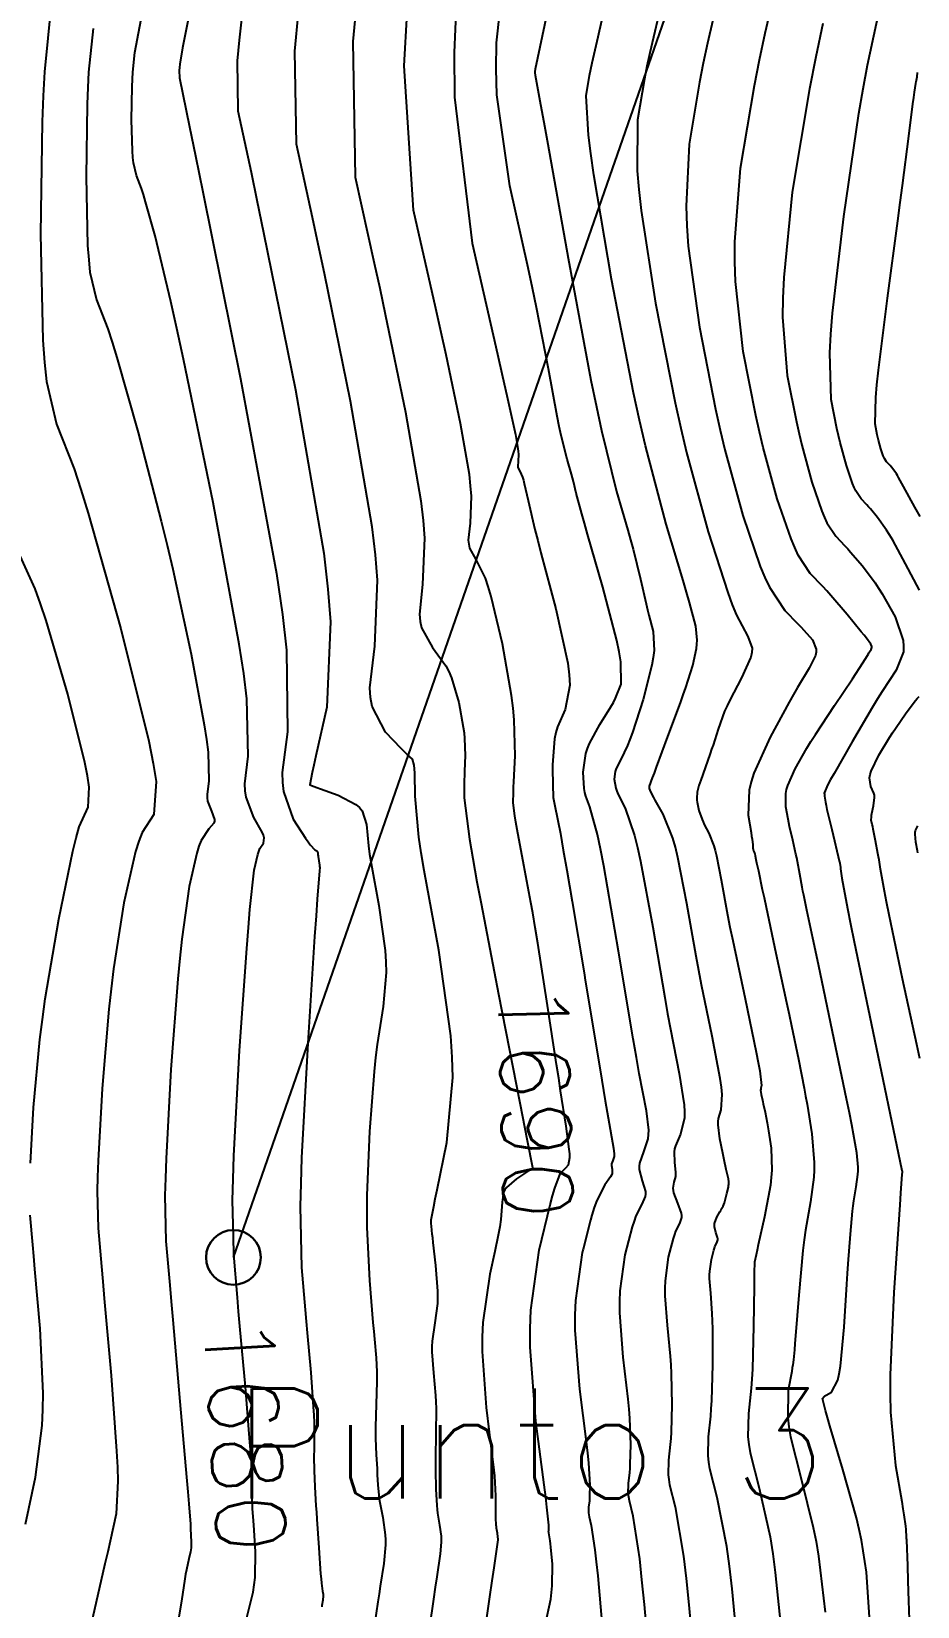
# Model space of a CAD drawing. Header units: metres. Extents: x 837476 to 838477, y 1189012 to 1191014.
# Drawn here: x 837712.5 to 837760.8, y 1189316.3 to 1189402.2 of the extents above; entities that cross this region are included whole.
import ezdxf

# ---------------------------------------------------------------- set-up
doc = ezdxf.new("R2010")
doc.units = ezdxf.units.M
doc.header["$LTSCALE"] = 0.3
for name, color, linetype in [('COTAS 10', 1, 'Continuous'), ('COTAS INT', 252, 'Continuous'), ('VIA2', 121, 'Continuous')]:
    doc.layers.add(name, color=color, linetype=linetype)
doc.layers.add('PTOBLIGADO', color=90, linetype='Continuous', lineweight=30)
doc.layers.add('TEXTPTO', color=90, linetype='Continuous', lineweight=30)
doc.styles.get("Standard").update_dxf_attribs({"font": 'simplex.shx'})

msp = doc.modelspace()

# ---------------------------------------------------------------- linework, layer by layer
at = {"layer": 'COTAS 10'}
for points in [[(837724.194, 1189315.519), (837724.565, 1189317.037), (837724.628, 1189317.445), (837724.674, 1189317.844), (837724.695, 1189319.238), (837724.616, 1189320.423), (837724.598, 1189320.692), (837724.583, 1189320.935), (837724.541, 1189321.599), (837724.52, 1189322.105), (837724.518, 1189322.249), (837724.517, 1189322.394), (837724.527, 1189322.932), (837724.479, 1189324.08), (837724.443, 1189324.61), (837724.396, 1189325.232), (837724.142, 1189328.244), (837723.849, 1189331.551), (837723.778, 1189332.359), (837723.711, 1189333.12), (837723.507, 1189335.481), (837723.49, 1189336.409), (837723.45, 1189338.438), (837723.476, 1189339.575), (837723.52, 1189340.851), (837723.832, 1189346.609), (837724.217, 1189352.168), (837724.308, 1189353.318), (837724.391, 1189354.3), (837724.633, 1189356.44), (837724.83, 1189357.3), (837724.885, 1189357.475), (837724.94, 1189357.623), (837725.139, 1189357.926), (837725.178, 1189358.216), (837725.133, 1189358.355), (837725.063, 1189358.52), (837724.605, 1189359.326), (837724.181, 1189360.43), (837724.132, 1189360.782), (837724.113, 1189361.155), (837724.293, 1189362.669), (837724.228, 1189365.792), (837724.054, 1189367.179), (837723.814, 1189368.793), (837722.385, 1189376.509), (837720.764, 1189384.337), (837720.403, 1189386.021), (837720.079, 1189387.497), (837719.226, 1189391.081), (837718.699, 1189392.935), (837718.581, 1189393.32), (837718.476, 1189393.648), (837718.194, 1189394.368), (837718.032, 1189395.051), (837718.001, 1189395.356), (837717.975, 1189395.711), (837717.935, 1189397.411), (837717.961, 1189399.208), (837717.978, 1189399.624), (837717.999, 1189400.005), (837718.108, 1189401.085), (837718.866, 1189405.033)], [(837746.886, 1189403.934), (837746.214, 1189401.058), (837746.062, 1189400.333), (837745.925, 1189399.641), (837745.553, 1189397.4), (837745.534, 1189394.627), (837745.62, 1189393.599), (837745.745, 1189392.459), (837746.525, 1189387.4), (837747.597, 1189381.958), (837747.906, 1189380.577), (837748.221, 1189379.25), (837749.402, 1189374.908), (837750.474, 1189371.608), (837750.72, 1189370.937), (837750.944, 1189370.372), (837751.568, 1189369.208), (837751.809, 1189368.571), (837751.791, 1189368.338), (837751.736, 1189368.081), (837751.23, 1189366.945), (837750.579, 1189365.728), (837750.432, 1189365.419), (837750.299, 1189365.121), (837749.939, 1189364.148), (837749.669, 1189363.278), (837749.593, 1189363.047), (837749.517, 1189362.819), (837749.235, 1189362.03), (837748.993, 1189361.361), (837748.942, 1189361.209), (837748.898, 1189361.072), (837748.795, 1189360.698), (837748.776, 1189360.377), (837748.784, 1189360.273), (837748.799, 1189360.162), (837748.901, 1189359.709), (837749.069, 1189359.216), (837749.124, 1189359.081), (837749.184, 1189358.946), (837749.435, 1189358.464), (837749.706, 1189357.785), (837749.779, 1189357.525), (837749.852, 1189357.235), (837750.106, 1189355.93), (837750.458, 1189354.016), (837750.592, 1189353.342), (837750.742, 1189352.605), (837751.413, 1189349.425), (837752.023, 1189346.517), (837752.133, 1189345.953), (837752.218, 1189345.492), (837752.315, 1189344.697), (837752.271, 1189344.552), (837752.268, 1189344.502), (837752.267, 1189344.447), (837752.297, 1189344.21), (837752.361, 1189343.9), (837752.383, 1189343.799), (837752.406, 1189343.691), (837752.506, 1189343.247), (837752.625, 1189342.649), (837752.661, 1189342.445), (837752.698, 1189342.223), (837752.841, 1189341.282), (837752.878, 1189340.066), (837752.848, 1189339.672), (837752.8, 1189339.252), (837752.483, 1189337.526), (837752.136, 1189335.995), (837752.07, 1189335.699), (837752.016, 1189335.457), (837751.928, 1189335.044), (837751.919, 1189334.478), (837751.914, 1189334.14), (837751.909, 1189333.723), (837751.882, 1189331.564), (837751.819, 1189329.207), (837751.791, 1189328.666), (837751.757, 1189328.174), (837751.597, 1189326.797), (837751.569, 1189325.527), (837751.62, 1189325.101), (837751.696, 1189324.643), (837752.18, 1189322.721), (837752.778, 1189320.054), (837752.926, 1189319.125), (837753.067, 1189318.115), (837753.48, 1189314.085)], [(837740.507, 1189315.242), (837740.808, 1189316.663), (837740.858, 1189317.03), (837740.893, 1189317.386), (837740.898, 1189318.576), (837740.817, 1189319.498), (837740.799, 1189319.685), (837740.782, 1189319.842), (837740.733, 1189320.164), (837740.704, 1189320.279), (837740.699, 1189320.307), (837740.696, 1189320.332), (837740.698, 1189320.409), (837740.707, 1189320.492), (837740.709, 1189320.523), (837740.711, 1189320.556), (837740.715, 1189320.7), (837740.606, 1189321.671), (837740.537, 1189322.224), (837740.452, 1189322.901), (837740.001, 1189326.375), (837739.686, 1189330.408), (837739.685, 1189331.438), (837739.723, 1189332.43), (837740.174, 1189335.699), (837740.775, 1189338.179), (837740.908, 1189338.673), (837741.026, 1189339.084), (837741.33, 1189339.874), (837741.527, 1189340.098), (837741.577, 1189340.152), (837741.625, 1189340.203), (837741.783, 1189340.358), (837741.852, 1189340.762), (837741.844, 1189340.969), (837741.825, 1189341.219), (837741.654, 1189342.467), (837741.348, 1189344.403), (837741.243, 1189345.087), (837741.128, 1189345.835), (837740.639, 1189349.07), (837740.108, 1189352.466), (837739.967, 1189353.316), (837739.829, 1189354.126), (837739.725, 1189354.693), (837739.35, 1189356.726), (837738.978, 1189358.673), (837738.907, 1189359.072), (837738.85, 1189359.41), (837738.758, 1189360.126), (837738.775, 1189360.713), (837738.786, 1189360.971), (837738.8, 1189361.27), (837738.874, 1189362.692), (837738.823, 1189364.659), (837738.758, 1189365.3), (837738.671, 1189365.984), (837738.171, 1189368.804), (837737.559, 1189371.394), (837737.4, 1189371.932), (837737.247, 1189372.393), (837736.735, 1189373.412), (837736.395, 1189374.028), (837736.35, 1189374.235), (837736.327, 1189374.458), (837736.423, 1189375.396), (837736.485, 1189376.863), (837736.44, 1189377.42), (837736.369, 1189378.042), (837735.889, 1189380.835), (837735.098, 1189384.578), (837734.83, 1189385.8), (837734.541, 1189387.102), (837733.323, 1189392.473), (837732.814, 1189400.343), (837732.973, 1189403.22)], [(837760.97, 1189375.745), (837760.686, 1189376.255), (837760.069, 1189377.383), (837759.799, 1189377.878), (837759.734, 1189377.989), (837759.672, 1189378.089), (837759.484, 1189378.356), (837759.332, 1189378.534), (837759.294, 1189378.577), (837759.258, 1189378.617), (837759.139, 1189378.741), (837759.027, 1189378.912), (837758.994, 1189378.983), (837758.96, 1189379.064), (837758.831, 1189379.438), (837758.7, 1189379.917), (837758.666, 1189380.064), (837758.632, 1189380.216), (837758.513, 1189380.816), (837758.547, 1189382.256), (837758.608, 1189382.937), (837758.692, 1189383.741), (837759.184, 1189387.667), (837759.752, 1189391.898), (837759.884, 1189392.894), (837760.005, 1189393.814), (837760.351, 1189396.505), (837760.577, 1189398.284), (837760.622, 1189398.63), (837760.66, 1189398.911), (837760.735, 1189399.396), (837760.761, 1189399.491), (837760.768, 1189399.527), (837760.775, 1189399.566), (837760.8, 1189399.742), (837760.83, 1189399.979)], [(837760.847, 1189357.399), (837760.827, 1189357.511), (837760.739, 1189357.974), (837760.693, 1189358.423), (837760.699, 1189358.526), (837760.714, 1189358.619), (837760.839, 1189358.874)]]:
    msp.add_lwpolyline(points, dxfattribs=at)
at = {"layer": 'COTAS INT'}
for points in [[(837758.21, 1189315.681), (837758.049, 1189318.13), (837757.779, 1189319.882), (837757.65, 1189320.468), (837757.499, 1189321.099), (837756.758, 1189323.744), (837756.044, 1189326.121), (837755.909, 1189326.582), (837755.802, 1189326.959), (837755.641, 1189327.609), (837755.728, 1189327.72), (837755.777, 1189327.757), (837755.836, 1189327.797), (837756.14, 1189327.961), (837756.472, 1189328.615), (837756.549, 1189328.963), (837756.62, 1189329.383), (837756.82, 1189331.502), (837756.969, 1189333.859), (837757.007, 1189334.428), (837757.043, 1189334.962), (837757.163, 1189336.588), (837757.279, 1189337.831), (837757.313, 1189338.123), (837757.349, 1189338.392), (837757.486, 1189339.173), (837757.579, 1189339.842), (837757.587, 1189340.04), (837757.586, 1189340.244), (837757.52, 1189341.028), (837757.245, 1189342.54), (837757.113, 1189343.203), (837756.957, 1189343.972), (837756.192, 1189347.632), (837755.415, 1189351.297), (837755.109, 1189352.737), (837754.783, 1189354.273), (837754.615, 1189355.091), (837754.573, 1189355.306), (837754.533, 1189355.515), (837754.406, 1189356.231), (837754.277, 1189356.93), (837754.237, 1189357.129), (837754.194, 1189357.331), (837754.02, 1189358.083), (837753.846, 1189358.83), (837753.803, 1189359.029), (837753.762, 1189359.225), (837753.632, 1189359.905), (837753.64, 1189360.626), (837753.686, 1189360.847), (837753.751, 1189361.077), (837754.143, 1189361.988), (837754.786, 1189363.11), (837755.01, 1189363.473), (837755.253, 1189363.859), (837756.297, 1189365.445), (837757.271, 1189366.895), (837757.471, 1189367.196), (837757.641, 1189367.453), (837758.001, 1189368.019), (837758.144, 1189368.263), (837758.177, 1189368.318), (837758.207, 1189368.366), (837758.291, 1189368.495), (837758.33, 1189368.594), (837758.331, 1189368.625), (837758.329, 1189368.657), (837758.285, 1189368.783), (837758.043, 1189369.114), (837757.915, 1189369.275), (837757.761, 1189369.465), (837756.985, 1189370.404), (837756.101, 1189371.438), (837755.878, 1189371.689), (837755.665, 1189371.924), (837754.975, 1189372.646), (837754.317, 1189373.649), (837754.124, 1189374.062), (837753.926, 1189374.533), (837753.173, 1189376.72), (837752.413, 1189379.517), (837752.21, 1189380.372), (837752.011, 1189381.261), (837751.32, 1189384.766), (837750.892, 1189388.571), (837750.858, 1189389.649), (837750.86, 1189390.739), (837751.175, 1189394.766), (837751.924, 1189399.277), (837752.201, 1189400.671), (837752.507, 1189402.129), (837753.86, 1189407.918)], [(837746.508, 1189309.674), (837745.927, 1189316.36), (837745.791, 1189317.715), (837745.667, 1189318.856), (837745.311, 1189321.187), (837745.1, 1189322.025), (837745.067, 1189322.224), (837745.045, 1189322.41), (837745.057, 1189322.964), (837745.127, 1189323.57), (837745.142, 1189323.788), (837745.154, 1189324.028), (837745.182, 1189325.078), (837745.128, 1189326.539), (837745.089, 1189327.038), (837745.039, 1189327.578), (837744.771, 1189329.871), (837744.583, 1189332.284), (837744.583, 1189332.901), (837744.605, 1189333.494), (837744.875, 1189335.45), (837745.271, 1189336.976), (837745.373, 1189337.299), (837745.471, 1189337.577), (837745.799, 1189338.223), (837745.988, 1189338.638), (837745.999, 1189338.771), (837745.992, 1189338.913), (837745.815, 1189339.49), (837745.648, 1189340.115), (837745.647, 1189340.286), (837745.665, 1189340.457), (837745.893, 1189341.066), (837746.13, 1189341.778), (837746.153, 1189342.014), (837746.159, 1189342.266), (837746.028, 1189343.313), (837745.644, 1189345.353), (837745.49, 1189346.23), (837745.315, 1189347.243), (837744.511, 1189352.031), (837743.701, 1189356.689), (837743.521, 1189357.62), (837743.362, 1189358.396), (837742.948, 1189359.904), (837742.719, 1189360.496), (837742.676, 1189360.694), (837742.641, 1189360.908), (837742.589, 1189361.806), (837742.73, 1189362.809), (837742.817, 1189363.089), (837742.925, 1189363.37), (837743.489, 1189364.393), (837744.094, 1189365.358), (837744.228, 1189365.601), (837744.347, 1189365.835), (837744.655, 1189366.595), (837744.629, 1189367.829), (837744.538, 1189368.362), (837744.411, 1189368.978), (837743.647, 1189371.892), (837742.817, 1189374.782), (837742.647, 1189375.383), (837742.504, 1189375.897), (837742.206, 1189377.035), (837742.051, 1189377.668), (837741.999, 1189377.864), (837741.942, 1189378.069), (837741.703, 1189378.884), (837741.384, 1189380.171), (837741.277, 1189380.673), (837741.162, 1189381.238), (837740.681, 1189383.807), (837740.034, 1189387.154), (837739.814, 1189388.21), (837739.577, 1189389.322), (837738.575, 1189393.807), (837737.875, 1189398.768), (837737.829, 1189400.18), (837737.845, 1189401.61), (837738.437, 1189406.915)], [(837721.542, 1189405.526), (837720.72, 1189401.327), (837720.575, 1189400.444), (837720.552, 1189400.255), (837720.537, 1189400.09), (837720.543, 1189399.693), (837721.09, 1189397.029), (837721.414, 1189395.435), (837721.815, 1189393.469), (837723.887, 1189383.274), (837725.839, 1189372.642), (837726.163, 1189370.4), (837726.394, 1189368.464), (837726.445, 1189364.006), (837726.152, 1189361.771), (837726.165, 1189361.235), (837726.219, 1189360.736), (837726.758, 1189359.232), (837727.43, 1189358.203), (837727.568, 1189358.004), (837727.686, 1189357.84), (837727.94, 1189357.558), (837728.036, 1189357.507), (837728.054, 1189357.491), (837728.069, 1189357.473), (837728.093, 1189357.4), (837728.103, 1189357.283), (837728.11, 1189357.239), (837728.118, 1189357.188), (837728.159, 1189356.961), (837728.194, 1189356.718), (837728.198, 1189356.657), (837728.199, 1189356.599), (837728.182, 1189356.415), (837728.064, 1189354.871), (837728.001, 1189353.956), (837727.925, 1189352.83), (837727.544, 1189347.005), (837727.209, 1189340.746), (837727.163, 1189339.347), (837727.136, 1189338.093), (837727.209, 1189334.769), (837727.409, 1189332.442), (837727.464, 1189331.817), (837727.518, 1189331.199), (837727.708, 1189329.036), (837727.853, 1189327.152), (837727.877, 1189326.71), (837727.895, 1189326.303), (837727.905, 1189325.12), (837727.888, 1189324.181), (837727.89, 1189323.927), (837727.894, 1189323.676), (837727.929, 1189322.792), (837727.994, 1189321.755), (837728.017, 1189321.408), (837728.041, 1189321.034), (837728.146, 1189319.465), (837728.249, 1189318.042), (837728.273, 1189317.76), (837728.294, 1189317.527), (837728.355, 1189317.088), (837728.385, 1189316.939), (837728.387, 1189316.888), (837728.387, 1189316.834), (837728.364, 1189316.6), (837728.321, 1189316.32), (837728.309, 1189316.235)], [(837751.024, 1189313.922), (837750.711, 1189317.231), (837750.564, 1189318.454), (837750.418, 1189319.531), (837749.89, 1189322.21), (837749.497, 1189323.77), (837749.436, 1189324.142), (837749.395, 1189324.488), (837749.417, 1189325.52), (837749.547, 1189326.647), (837749.575, 1189327.054), (837749.598, 1189327.501), (837749.65, 1189329.456), (837749.649, 1189331.407), (837749.64, 1189331.851), (837749.626, 1189332.255), (837749.542, 1189333.367), (837749.48, 1189334.161), (837749.48, 1189334.363), (837749.488, 1189334.559), (837749.576, 1189335.202), (837749.706, 1189335.704), (837749.74, 1189335.81), (837749.772, 1189335.901), (837749.88, 1189336.114), (837749.933, 1189336.271), (837749.93, 1189336.327), (837749.92, 1189336.39), (837749.823, 1189336.664), (837749.743, 1189336.983), (837749.744, 1189337.074), (837749.755, 1189337.165), (837749.88, 1189337.504), (837750.047, 1189337.807), (837750.085, 1189337.875), (837750.119, 1189337.938), (837750.213, 1189338.108), (837750.289, 1189338.293), (837750.312, 1189338.364), (837750.336, 1189338.444), (837750.428, 1189338.804), (837750.503, 1189339.155), (837750.516, 1189339.23), (837750.526, 1189339.294), (837750.534, 1189339.445), (837750.504, 1189339.6), (837750.49, 1189339.667), (837750.473, 1189339.745), (837750.389, 1189340.115), (837750.275, 1189340.638), (837750.238, 1189340.812), (837750.2, 1189340.999), (837750.042, 1189341.782), (837749.947, 1189342.551), (837749.947, 1189342.73), (837749.96, 1189342.894), (837750.103, 1189343.365), (837750.162, 1189344.209), (837750.122, 1189344.609), (837750.057, 1189345.081), (837749.618, 1189347.388), (837749.042, 1189350.188), (837748.891, 1189350.971), (837748.744, 1189351.758), (837748.241, 1189354.63), (837747.752, 1189357.138), (837747.613, 1189357.696), (837747.472, 1189358.195), (837746.95, 1189359.501), (837746.516, 1189360.261), (837746.431, 1189360.416), (837746.36, 1189360.546), (837746.231, 1189360.815), (837746.208, 1189360.915), (837746.205, 1189360.94), (837746.203, 1189360.963), (837746.207, 1189361.034), (837746.369, 1189361.487), (837746.466, 1189361.75), (837746.586, 1189362.074), (837747.208, 1189363.741), (837747.885, 1189365.587), (837748.039, 1189366.023), (837748.179, 1189366.427), (837748.563, 1189367.615), (837748.765, 1189368.539), (837748.79, 1189368.777), (837748.801, 1189369.007), (837748.731, 1189369.771), (837748.386, 1189371.059), (837748.224, 1189371.619), (837748.034, 1189372.267), (837747.108, 1189375.341), (837745.973, 1189379.612), (837745.652, 1189381.014), (837745.327, 1189382.512), (837744.127, 1189388.716), (837743.171, 1189394.403), (837743.001, 1189395.574), (837742.871, 1189396.571), (837742.741, 1189398.716), (837742.925, 1189399.823), (837742.993, 1189400.165), (837743.068, 1189400.522), (837743.4, 1189401.942), (837744.206, 1189405.521)], [(837750.373, 1189405.926), (837749.36, 1189401.593), (837749.131, 1189400.502), (837748.925, 1189399.459), (837748.364, 1189396.083), (837748.197, 1189392.683), (837748.239, 1189391.624), (837748.318, 1189390.515), (837748.922, 1189386.083), (837749.804, 1189381.61), (837750.058, 1189380.474), (837750.317, 1189379.383), (837751.288, 1189375.814), (837752.248, 1189373.022), (837752.501, 1189372.421), (837752.747, 1189371.895), (837753.587, 1189370.615), (837754.305, 1189369.888), (837754.475, 1189369.71), (837754.632, 1189369.542), (837755.093, 1189369.022), (837755.297, 1189368.507), (837755.291, 1189368.343), (837755.259, 1189368.17), (837754.917, 1189367.466), (837754.276, 1189366.425), (837754.055, 1189366.039), (837753.814, 1189365.612), (837752.788, 1189363.715), (837751.902, 1189361.74), (837751.751, 1189361.263), (837751.64, 1189360.816), (837751.578, 1189359.456), (837751.742, 1189358.499), (837751.772, 1189358.307), (837751.797, 1189358.145), (837751.836, 1189357.826), (837751.838, 1189357.718), (837751.841, 1189357.691), (837751.844, 1189357.665), (837751.862, 1189357.578), (837751.885, 1189357.506), (837751.891, 1189357.489), (837751.897, 1189357.474), (837751.919, 1189357.428), (837751.94, 1189357.375), (837751.946, 1189357.355), (837751.952, 1189357.332), (837751.971, 1189357.23), (837752.009, 1189357.032), (837752.026, 1189356.949), (837752.046, 1189356.854), (837752.141, 1189356.409), (837752.357, 1189355.402), (837752.453, 1189354.953), (837752.564, 1189354.43), (837753.099, 1189351.924), (837753.675, 1189349.217), (837753.814, 1189348.567), (837753.943, 1189347.96), (837754.332, 1189346.126), (837754.643, 1189344.556), (837754.722, 1189344.116), (837754.799, 1189343.673), (837755.052, 1189342.051), (837755.185, 1189340.487), (837755.185, 1189340.08), (837755.17, 1189339.684), (837754.985, 1189338.349), (837754.712, 1189336.799), (837754.641, 1189336.268), (837754.573, 1189335.693), (837754.343, 1189333.246), (837754.17, 1189331.04), (837754.137, 1189330.617), (837754.111, 1189330.275), (837754.068, 1189329.718), (837754.023, 1189329.45), (837753.995, 1189329.291), (837753.96, 1189329.094), (837753.777, 1189328.075), (837753.744, 1189326.565), (837753.804, 1189326.059), (837753.894, 1189325.515), (837754.469, 1189323.233), (837755.139, 1189320.576), (837755.288, 1189319.797), (837755.423, 1189318.998), (837755.78, 1189315.955)], [(837730.292, 1189404.757), (837730.005, 1189401.677), (837730.128, 1189394.278), (837731.178, 1189389.584), (837731.476, 1189388.209), (837731.777, 1189386.801), (837732.889, 1189381.445), (837733.719, 1189376.613), (837733.842, 1189375.537), (837733.919, 1189374.573), (837733.812, 1189372.035), (837733.646, 1189370.413), (837733.686, 1189370.028), (837733.763, 1189369.669), (837734.351, 1189368.603), (837735.079, 1189367.601), (837735.244, 1189367.284), (837735.394, 1189366.95), (837735.802, 1189365.597), (837736.039, 1189364.261), (837736.08, 1189363.937), (837736.111, 1189363.633), (837736.135, 1189362.702), (837736.101, 1189361.861), (837736.095, 1189361.614), (837736.09, 1189361.361), (837736.086, 1189360.396), (837736.376, 1189358.142), (837736.556, 1189357.077), (837736.78, 1189355.82), (837737.008, 1189354.629), (837737.952, 1189349.685), (837739.123, 1189343.742), (837739.527, 1189341.691), (837739.816, 1189340.225), (837739.818, 1189340.204), (837739.818, 1189340.196), (837739.816, 1189340.19), (837739.68, 1189340.1), (837739.595, 1189340.044), (837739.49, 1189339.974), (837738.94, 1189339.61), (837738.403, 1189339.137), (837738.306, 1189338.999), (837738.232, 1189338.858), (837738.152, 1189338.323), (837738.091, 1189337.383), (837738.03, 1189336.988), (837737.949, 1189336.533), (837737.76, 1189335.642), (837737.495, 1189334.401), (837737.111, 1189331.752), (837737.073, 1189330.972), (837737.066, 1189330.171), (837737.289, 1189327.111), (837737.622, 1189324.431), (837737.684, 1189323.871), (837737.733, 1189323.389), (837737.8, 1189322.304), (837737.788, 1189321.767), (837737.788, 1189321.501), (837737.797, 1189321.076), (837737.819, 1189320.717), (837737.828, 1189320.629), (837737.837, 1189320.545), (837737.88, 1189320.281), (837737.912, 1189320.042), (837737.915, 1189319.974), (837737.915, 1189319.905), (837737.892, 1189319.647), (837737.705, 1189318.37), (837737.601, 1189317.658), (837737.475, 1189316.791), (837736.831, 1189312.366)], [(837760.937, 1189371.73), (837760.18, 1189373.162), (837759.475, 1189374.455), (837759.304, 1189374.746), (837759.143, 1189375.007), (837758.651, 1189375.706), (837758.255, 1189376.168), (837758.155, 1189376.281), (837758.06, 1189376.386), (837757.751, 1189376.709), (837757.457, 1189377.158), (837757.37, 1189377.343), (837757.282, 1189377.553), (837756.945, 1189378.532), (837756.605, 1189379.784), (837756.514, 1189380.166), (837756.425, 1189380.565), (837756.116, 1189382.133), (837756.038, 1189384.683), (837756.095, 1189385.699), (837756.187, 1189386.851), (837756.798, 1189392.133), (837757.632, 1189397.744), (837757.864, 1189399.104), (837758.095, 1189400.379), (837758.931, 1189404.281)], [(837713.55, 1189403.699), (837713.176, 1189400.016), (837713.105, 1189398.718), (837713.048, 1189397.299), (837712.96, 1189391.172), (837713.097, 1189385.374), (837713.183, 1189384.164), (837713.289, 1189383.125), (837713.844, 1189380.798), (837714.801, 1189378.348), (837715.161, 1189377.232), (837715.562, 1189375.926), (837717.352, 1189369.626), (837718.881, 1189363.486), (837719.117, 1189362.279), (837719.272, 1189361.287), (837719.156, 1189359.489), (837718.512, 1189358.505), (837718.334, 1189358.026), (837718.156, 1189357.459), (837717.517, 1189354.664), (837716.947, 1189351.055), (837716.812, 1189349.974), (837716.688, 1189348.857), (837716.326, 1189344.527), (837716.112, 1189340.583), (837716.082, 1189339.709), (837716.064, 1189338.93), (837716.103, 1189336.904), (837716.285, 1189334.815), (837716.357, 1189333.997), (837716.439, 1189333.073), (837716.811, 1189328.87), (837717.118, 1189324.741), (837717.159, 1189323.864), (837717.179, 1189323.103), (837717.092, 1189321.317), (837716.763, 1189319.817), (837716.631, 1189319.236), (837716.482, 1189318.583), (837715.795, 1189315.625)], [(837735.641, 1189403.626), (837735.543, 1189401.082), (837735.555, 1189398.64), (837736.518, 1189390.668), (837737.904, 1189384.62), (837738.184, 1189383.391), (837738.419, 1189382.356), (837738.89, 1189380.226), (837739.019, 1189379.471), (837739.039, 1189379.303), (837739.051, 1189379.153), (837739.034, 1189378.757), (837739.008, 1189378.503), (837739.014, 1189378.443), (837739.026, 1189378.387), (837739.118, 1189378.221), (837739.268, 1189377.892), (837739.316, 1189377.733), (837739.368, 1189377.546), (837739.579, 1189376.625), (837739.951, 1189375.043), (837740.103, 1189374.439), (837740.277, 1189373.763), (837741.083, 1189370.72), (837741.739, 1189367.74), (837741.818, 1189367.103), (837741.852, 1189366.548), (837741.605, 1189365.224), (837741.171, 1189364.279), (837741.087, 1189363.963), (837741.02, 1189363.623), (837740.909, 1189362.2), (837740.923, 1189360.898), (837740.934, 1189360.635), (837740.949, 1189360.414), (837741.028, 1189359.966), (837741.336, 1189358.446), (837741.496, 1189357.548), (837741.687, 1189356.443), (837741.972, 1189354.747), (837742.646, 1189350.731), (837742.674, 1189350.568), (837743.6, 1189344.986), (837743.789, 1189343.86), (837743.944, 1189342.935), (837744.233, 1189341.276), (837744.272, 1189340.963), (837744.27, 1189340.888), (837744.263, 1189340.818), (837744.193, 1189340.606), (837744.125, 1189340.424), (837744.119, 1189340.373), (837744.12, 1189340.322), (837744.169, 1189340.136), (837744.16, 1189339.89), (837744.123, 1189339.801), (837744.071, 1189339.704), (837743.759, 1189339.278), (837743.32, 1189338.416), (837743.189, 1189338.043), (837743.053, 1189337.613), (837742.986, 1189337.353), (837742.572, 1189335.756), (837742.525, 1189335.575), (837742.164, 1189332.962), (837742.134, 1189332.169), (837742.134, 1189331.346), (837742.386, 1189328.123), (837742.745, 1189325.239), (837742.813, 1189324.631), (837742.867, 1189324.105), (837742.948, 1189322.889), (837742.933, 1189322.292), (837742.926, 1189322.155), (837742.917, 1189322.031), (837742.877, 1189321.687), (837742.871, 1189321.371), (837742.883, 1189321.266), (837742.902, 1189321.152), (837743.022, 1189320.675), (837743.224, 1189319.349), (837743.295, 1189318.7), (837743.372, 1189317.929), (837743.703, 1189314.125)], [(837723.956, 1189403.058), (837723.799, 1189401.756), (837723.693, 1189400.619), (837723.738, 1189397.888), (837724.452, 1189394.547), (837724.768, 1189393.026), (837725.135, 1189391.246), (837726.888, 1189382.664), (837728.419, 1189373.76), (837728.647, 1189371.778), (837728.79, 1189370.005), (837728.597, 1189365.344), (837727.997, 1189362.69), (837727.884, 1189362.182), (837727.793, 1189361.772), (837727.657, 1189361.112), (837727.902, 1189361.012), (837728.052, 1189360.956), (837728.239, 1189360.887), (837729.21, 1189360.535), (837730.18, 1189360.028), (837730.365, 1189359.861), (837730.515, 1189359.682), (837730.754, 1189358.942), (837730.86, 1189357.769), (837730.925, 1189357.317), (837731.006, 1189356.81), (837731.427, 1189354.52), (837731.78, 1189352.063), (837731.818, 1189351.45), (837731.83, 1189350.866), (837731.657, 1189349.002), (837731.336, 1189346.939), (837731.254, 1189346.23), (837731.175, 1189345.461), (837730.918, 1189342.187), (837730.773, 1189338.711), (837730.765, 1189337.815), (837730.771, 1189336.948), (837730.911, 1189334.057), (837731.108, 1189331.764), (837731.15, 1189331.274), (837731.187, 1189330.847), (837731.275, 1189329.829), (837731.31, 1189329.072), (837731.312, 1189328.81), (837731.311, 1189328.526), (837731.283, 1189327.308), (837731.255, 1189326.052), (837731.253, 1189325.743), (837731.255, 1189325.451), (837731.285, 1189324.537), (837731.328, 1189323.796), (837731.337, 1189323.613), (837731.346, 1189323.44), (837731.372, 1189322.896), (837731.426, 1189322.329), (837731.453, 1189322.142), (837731.485, 1189321.942), (837731.647, 1189321.109), (837731.773, 1189320.167), (837731.783, 1189319.898), (837731.783, 1189319.625), (837731.693, 1189318.609), (837731.506, 1189317.371), (837731.444, 1189316.958), (837731.379, 1189316.514), (837731.107, 1189314.658)], [(837733.969, 1189313.512), (837734.427, 1189316.653), (837734.523, 1189317.308), (837734.605, 1189317.871), (837734.792, 1189319.128), (837734.849, 1189319.765), (837734.849, 1189319.936), (837734.843, 1189320.105), (837734.764, 1189320.695), (837734.657, 1189321.347), (837734.634, 1189321.554), (837734.612, 1189321.772), (837734.557, 1189322.659), (837734.534, 1189323.709), (837734.534, 1189324.031), (837734.536, 1189324.366), (837734.565, 1189325.691), (837734.572, 1189327.061), (837734.559, 1189327.425), (837734.541, 1189327.782), (837734.424, 1189329.016), (837734.341, 1189330.158), (837734.344, 1189330.457), (837734.358, 1189330.748), (837734.501, 1189331.736), (837734.64, 1189332.788), (837734.651, 1189333.119), (837734.65, 1189333.467), (837734.547, 1189334.871), (837734.399, 1189336.122), (837734.37, 1189336.374), (837734.345, 1189336.586), (837734.299, 1189337.009), (837734.29, 1189337.16), (837734.289, 1189337.2), (837734.288, 1189337.238), (837734.292, 1189337.369), (837734.426, 1189338.091), (837734.507, 1189338.503), (837734.608, 1189339.006), (837735.132, 1189341.589), (837735.46, 1189345.133), (837735.437, 1189346.242), (837735.365, 1189347.407), (837734.694, 1189352.079), (837733.894, 1189356.431), (837733.741, 1189357.395), (837733.617, 1189358.254), (837733.416, 1189360.485), (837733.386, 1189361.738), (837733.371, 1189361.981), (837733.353, 1189362.178), (837733.261, 1189362.514), (837732.966, 1189362.764), (837732.821, 1189362.907), (837732.647, 1189363.083), (837731.788, 1189363.985), (837731.065, 1189365.381), (837730.977, 1189365.868), (837730.937, 1189366.398), (837731.201, 1189368.674), (837731.353, 1189372.283), (837731.244, 1189373.653), (837731.068, 1189375.185), (837729.888, 1189382.054), (837728.456, 1189389.024), (837728.122, 1189390.617), (837727.815, 1189392.066), (837726.933, 1189396.083), (837726.849, 1189401.148), (837727.045, 1189403.257)], [(837740.599, 1189403.18), (837739.962, 1189400.169), (837739.947, 1189400.039), (837739.947, 1189400.004), (837739.948, 1189399.97), (837739.965, 1189399.849), (837740.257, 1189398.244), (837740.432, 1189397.273), (837740.647, 1189396.075), (837741.762, 1189389.849), (837743.007, 1189383.203), (837743.304, 1189381.74), (837743.58, 1189380.441), (837744.405, 1189377.112), (837745.024, 1189375.003), (837745.171, 1189374.473), (837745.307, 1189373.966), (837745.707, 1189372.329), (837746.015, 1189370.987), (837746.092, 1189370.666), (837746.166, 1189370.367), (837746.407, 1189369.468), (837746.455, 1189368.442), (837746.408, 1189368.062), (837746.335, 1189367.64), (837745.852, 1189365.771), (837745.269, 1189363.966), (837745.133, 1189363.585), (837745.007, 1189363.255), (837744.644, 1189362.491), (837744.409, 1189362.064), (837744.364, 1189361.947), (837744.328, 1189361.83), (837744.269, 1189361.412), (837744.36, 1189360.918), (837744.418, 1189360.754), (837744.49, 1189360.578), (837744.869, 1189359.841), (837745.387, 1189358.347), (837745.547, 1189357.693), (837745.714, 1189356.935), (837746.376, 1189353.331), (837747.029, 1189349.501), (837747.191, 1189348.601), (837747.343, 1189347.77), (837747.823, 1189345.351), (837748.092, 1189343.645), (837748.111, 1189343.266), (837748.106, 1189342.926), (837747.89, 1189342.032), (837747.614, 1189341.41), (837747.571, 1189341.241), (837747.543, 1189341.074), (837747.563, 1189340.484), (837747.627, 1189339.967), (837747.628, 1189339.846), (837747.62, 1189339.735), (837747.529, 1189339.415), (837747.472, 1189339.084), (837747.487, 1189338.967), (837747.515, 1189338.839), (837747.724, 1189338.281), (837747.921, 1189337.727), (837747.941, 1189337.6), (837747.946, 1189337.485), (837747.84, 1189337.168), (837747.622, 1189336.739), (837747.556, 1189336.554), (837747.489, 1189336.34), (837747.226, 1189335.326), (837747.047, 1189334.026), (837747.032, 1189333.632), (837747.032, 1189333.222), (837747.157, 1189331.619), (837747.332, 1189329.916), (837747.364, 1189329.445), (837747.389, 1189328.973), (837747.416, 1189327.267), (837747.376, 1189325.765), (837747.358, 1189325.421), (837747.337, 1189325.109), (837747.237, 1189324.242), (837747.22, 1189323.449), (837747.252, 1189323.183), (837747.299, 1189322.897), (837747.601, 1189321.698), (837748.057, 1189319.008), (837748.202, 1189317.782), (837748.355, 1189316.348), (837748.973, 1189309.431)], [(837755.653, 1189402.664), (837755.27, 1189400.84), (837754.924, 1189399.095), (837753.987, 1189393.45), (837753.523, 1189388.795), (837753.477, 1189387.674), (837753.465, 1189386.627), (837753.718, 1189383.45), (837754.218, 1189380.913), (837754.362, 1189380.269), (837754.509, 1189379.65), (837755.059, 1189377.626), (837755.604, 1189376.043), (837755.747, 1189375.702), (837755.887, 1189375.404), (837756.363, 1189374.678), (837756.862, 1189374.155), (837757.017, 1189373.985), (837757.178, 1189373.803), (837757.818, 1189373.055), (837758.508, 1189372.128), (837758.701, 1189371.834), (837758.895, 1189371.524), (837759.6, 1189370.268), (837760.042, 1189368.993), (837760.07, 1189368.671), (837760.057, 1189368.362), (837759.668, 1189367.357), (837758.899, 1189366.2), (837758.646, 1189365.795), (837758.376, 1189365.354), (837757.255, 1189363.456), (837756.27, 1189361.728), (837756.085, 1189361.393), (837755.938, 1189361.121), (837755.727, 1189360.659), (837755.753, 1189360.6), (837755.756, 1189360.582), (837755.758, 1189360.563), (837755.749, 1189360.489), (837755.798, 1189360.161), (837755.835, 1189359.982), (837755.883, 1189359.765), (837756.145, 1189358.662), (837756.577, 1189356.889), (837756.584, 1189356.858), (837756.586, 1189356.851), (837756.587, 1189356.846), (837756.59, 1189356.833), (837756.607, 1189356.704), (837756.617, 1189356.625), (837756.63, 1189356.527), (837756.695, 1189356.017), (837757.004, 1189354.351), (837757.17, 1189353.524), (837757.37, 1189352.538), (837758.383, 1189347.657), (837759.977, 1189340.057), (837759.983, 1189340.027), (837759.985, 1189340.021), (837759.986, 1189340.016), (837759.988, 1189340.005), (837759.988, 1189339.999), (837759.987, 1189339.996), (837759.987, 1189339.991), (837759.986, 1189339.989), (837759.986, 1189339.983), (837759.984, 1189339.96), (837759.984, 1189339.949), (837759.983, 1189339.934), (837759.978, 1189339.863), (837759.907, 1189338.817), (837759.864, 1189338.188), (837759.534, 1189333.389), (837759.339, 1189328.911), (837759.338, 1189327.849), (837759.36, 1189326.865), (837759.627, 1189323.956), (837759.964, 1189321.985), (837760.029, 1189321.592), (837760.082, 1189321.265), (837760.172, 1189320.639), (837760.182, 1189320.468), (837760.185, 1189320.428), (837760.188, 1189320.392), (837760.199, 1189320.291), (837760.209, 1189320.22), (837760.21, 1189320.203), (837760.211, 1189320.188), (837760.211, 1189320.143), (837760.209, 1189320.11), (837760.209, 1189320.095), (837760.21, 1189320.073), (837760.212, 1189320.047), (837760.212, 1189320.036), (837760.213, 1189320.025), (837760.216, 1189319.972), (837760.219, 1189319.92), (837760.22, 1189319.908), (837760.22, 1189319.898), (837760.224, 1189319.874), (837760.275, 1189318.499), (837760.307, 1189317.636), (837760.345, 1189316.566), (837760.545, 1189310.96)], [(837715.829, 1189402.392), (837715.588, 1189400.01), (837715.542, 1189399.171), (837715.505, 1189398.253), (837715.447, 1189394.291), (837715.536, 1189390.542), (837715.592, 1189389.76), (837715.66, 1189389.088), (837716.019, 1189387.583), (837716.639, 1189385.995), (837716.872, 1189385.271), (837717.132, 1189384.424), (837718.294, 1189380.336), (837719.551, 1189375.503), (837719.871, 1189374.187), (837720.179, 1189372.879), (837721.189, 1189368.234), (837721.902, 1189364.386), (837722.022, 1189363.581), (837722.109, 1189362.889), (837722.141, 1189361.331), (837722.052, 1189360.576), (837722.061, 1189360.39), (837722.085, 1189360.214), (837722.297, 1189359.664), (837722.461, 1189359.222), (837722.456, 1189359.115), (837722.429, 1189359.015), (837722.149, 1189358.708), (837721.726, 1189358.064), (837721.61, 1189357.751), (837721.494, 1189357.38), (837721.075, 1189355.552), (837720.669, 1189352.677), (837720.56, 1189351.646), (837720.453, 1189350.512), (837720.079, 1189345.568), (837719.816, 1189340.717), (837719.779, 1189339.642), (837719.757, 1189338.684), (837719.805, 1189336.192), (837720.013, 1189333.798), (837720.092, 1189332.901), (837720.18, 1189331.903), (837720.575, 1189327.451), (837720.939, 1189323.311), (837721.008, 1189322.51), (837721.064, 1189321.857), (837721.149, 1189320.744), (837721.146, 1189320.607), (837721.146, 1189320.571), (837721.147, 1189320.534), (837721.152, 1189320.406), (837721.163, 1189320.237), (837721.167, 1189320.176), (837721.171, 1189320.107), (837721.191, 1189319.807), (837721.186, 1189319.453), (837721.174, 1189319.351), (837721.158, 1189319.248), (837721.064, 1189318.863), (837720.927, 1189318.266), (837720.884, 1189318.03), (837720.838, 1189317.763), (837720.656, 1189316.542), (837720.39, 1189314.939)], [(837712.408, 1189340.449), (837712.573, 1189343.486), (837712.924, 1189347.202), (837713.065, 1189348.302), (837713.224, 1189349.433), (837713.959, 1189353.776), (837714.726, 1189357.48), (837714.906, 1189358.207), (837715.073, 1189358.806), (837715.557, 1189359.892), (837715.627, 1189360.987), (837715.533, 1189361.591), (837715.389, 1189362.325), (837714.459, 1189366.062), (837713.269, 1189370.073), (837712.961, 1189370.979), (837712.664, 1189371.797), (837711.668, 1189374.012)], [(837760.958, 1189346.164), (837760.784, 1189346.929), (837760.012, 1189350.517), (837759.286, 1189354.011), (837759.143, 1189354.717), (837759.024, 1189355.309), (837758.804, 1189356.502), (837758.727, 1189357.016), (837758.699, 1189357.18), (837758.669, 1189357.353), (837758.536, 1189358.056), (837758.408, 1189358.693), (837758.382, 1189358.825), (837758.359, 1189358.937), (837758.307, 1189359.179), (837758.308, 1189359.368), (837758.319, 1189359.447), (837758.335, 1189359.537), (837758.429, 1189359.958), (837758.483, 1189360.423), (837758.473, 1189360.541), (837758.452, 1189360.654), (837758.289, 1189361.024), (837758.213, 1189361.492), (837758.248, 1189361.666), (837758.307, 1189361.86), (837758.721, 1189362.724), (837759.297, 1189363.682), (837759.458, 1189363.937), (837759.619, 1189364.186), (837760.207, 1189365.045), (837760.71, 1189365.705), (837760.818, 1189365.828), (837760.913, 1189365.926)], [(837712.142, 1189320.748), (837712.687, 1189323.313), (837713.054, 1189326.137), (837713.095, 1189326.999), (837713.11, 1189327.896), (837712.947, 1189331.429), (837712.66, 1189334.666), (837712.597, 1189335.377), (837712.541, 1189336.007), (837712.401, 1189337.616)]]:
    msp.add_lwpolyline(points, dxfattribs=at)
at = {"layer": 'PTOBLIGADO'}
msp.add_circle((837723.495, 1189335.311), 1.494, dxfattribs=at)
at = {"layer": 'VIA2'}
msp.add_line((837723.495, 1189335.311), (837795.172, 1189541.233), dxfattribs=at)

# ---------------------------------------------------------------- texts
at = {"layer": 'COTAS 10', "char_height": 3.8, "attachment_point": 7}
for s, insert, rotation in [('1690', (837737.92, 1189350.338), 271.43995), ('1680', (837721.844, 1189332.052), 273.47826)]:
    msp.add_mtext(s, dxfattribs=dict(at, insert=insert, rotation=rotation))
at = {"layer": 'TEXTPTO', "insert": (837723.46, 1189328.16), "char_height": 6, "width": 52.92851, "attachment_point": 1}
msp.add_mtext('Punto 3', dxfattribs=at)

doc.saveas('drawing.dxf')
